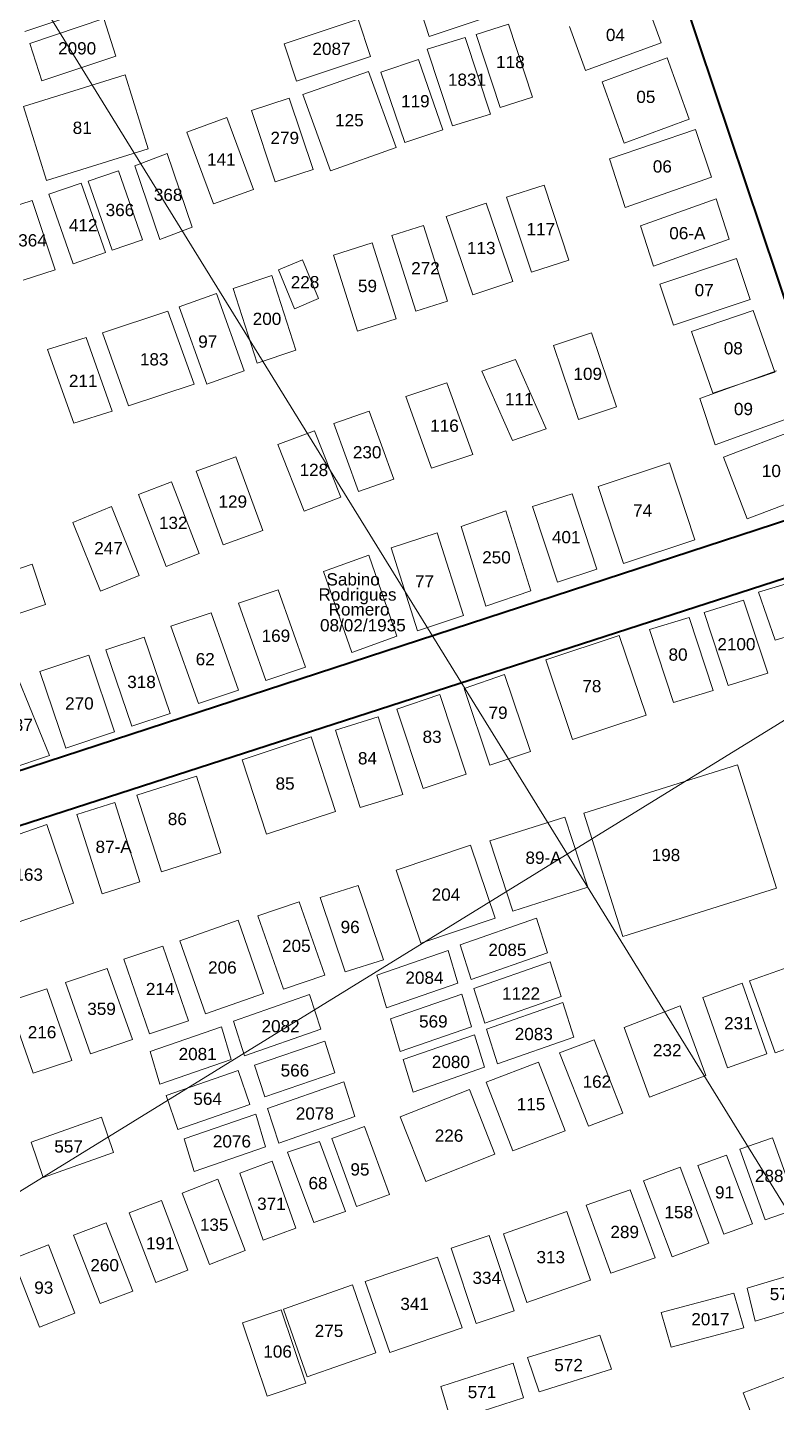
# Model space of a CAD drawing. Header units: inches. Extents: x 0 to 420, y 0 to 297.
# Drawn here: x 195.58 to 220.01, y 153.14 to 198.04 of the extents above; entities that cross this region are included whole.
import ezdxf

# ---------------------------------------------------------------- set-up
doc = ezdxf.new("R2010")
doc.units = ezdxf.units.IN
doc.header["$LTSCALE"] = 2.5
doc.header["$MEASUREMENT"] = 0
doc.layers.get('0').update_dxf_attribs({"lineweight": 0})
doc.layers.add('MALHA_COORDENADA4', color=10, linetype='Continuous', lineweight=0)
doc.layers.add('PEN 04', color=4, linetype='Continuous', lineweight=40)
doc.styles.get("Standard").update_dxf_attribs({"font": 'arial.ttf'})

msp = doc.modelspace()

# ---------------------------------------------------------------- linework, layer by layer
for p, q in [((208.684, 197.748, 4.636), (208.283, 198.97, 4.732)), ((215.726, 198.979, 4.555), (216.252, 197.545, 4.487)), ((197.899, 198.72, 4.658), (195.486, 197.914, 4.636)), ((211.097, 198.554, 4.658), (208.684, 197.748, 4.636)), ((198.061, 198.333, 4.754), (195.648, 197.526, 4.732)), ((198.462, 197.11, 4.658), (198.061, 198.333, 4.754)), ((206.361, 198.315, 4.754), (203.947, 197.509, 4.732)), ((206.762, 197.093, 4.658), (206.361, 198.315, 4.754)), ((210.216, 197.815, 4.136), (211.267, 198.154, 4.185)), ((211.267, 198.154, 4.185), (212.05, 195.766, 4.222)), ((213.255, 198.074, 4.268), (213.781, 196.64, 4.2)), ((208.61, 197.337, 4.221), (209.85, 197.719, 4.225)), ((210.686, 195.219, 4.205), (209.85, 197.719, 4.225)), ((210.216, 197.815, 4.136), (210.999, 195.428, 4.173)), ((196.048, 196.304, 4.636), (195.648, 197.526, 4.732)), ((204.348, 196.287, 4.636), (203.947, 197.509, 4.732)), ((209.446, 194.837, 4.201), (208.61, 197.337, 4.221)), ((216.252, 197.545, 4.487), (213.781, 196.64, 4.2)), ((198.462, 197.11, 4.658), (196.048, 196.304, 4.636)), ((206.762, 197.093, 4.658), (204.348, 196.287, 4.636)), ((207.1, 196.584, 4.193), (208.333, 197, 4.213)), ((208.333, 197, 4.213), (209.121, 194.699, 4.198)), ((216.446, 197.049, 4.472), (214.321, 196.268, 4.471)), ((216.446, 197.049, 4.472), (217.164, 195.051, 4.468)), ((195.444, 195.467, 4.288), (198.759, 196.495, 4.285)), ((198.759, 196.495, 4.285), (199.515, 194.078, 4.248)), ((206.695, 196.609, 4.196), (204.553, 195.852, 4.202)), ((206.695, 196.609, 4.196), (207.6, 194.121, 4.183)), ((207.1, 196.584, 4.193), (207.888, 194.283, 4.178)), ((214.321, 196.268, 4.471), (215.04, 194.27, 4.467)), ((204.553, 195.852, 4.202), (205.458, 193.364, 4.189)), ((195.444, 195.467, 4.288), (196.2, 193.05, 4.251)), ((202.886, 195.329, 4.125), (204.117, 195.738, 4.148)), ((202.886, 195.329, 4.125), (203.66, 193.003, 4.196)), ((204.117, 195.738, 4.148), (204.891, 193.412, 4.219)), ((210.999, 195.428, 4.173), (212.05, 195.766, 4.222)), ((202.08, 195.109, 4.146), (200.769, 194.631, 4.151)), ((202.08, 195.109, 4.146), (202.953, 192.759, 4.124)), ((209.446, 194.837, 4.201), (210.686, 195.219, 4.205)), ((217.164, 195.051, 4.468), (215.04, 194.27, 4.467)), ((200.769, 194.631, 4.151), (201.642, 192.281, 4.129)), ((207.888, 194.283, 4.178), (209.121, 194.699, 4.198)), ((217.368, 194.713, 4.399), (214.562, 193.755, 4.147)), ((217.888, 193.151, 4.357), (217.368, 194.713, 4.399)), ((196.2, 193.05, 4.251), (199.515, 194.078, 4.248)), ((207.6, 194.121, 4.183), (205.458, 193.364, 4.189)), ((199.079, 193.531, 4.224), (200.132, 193.929, 4.218)), ((199.079, 193.531, 4.224), (199.892, 191.125, 4.165)), ((200.132, 193.929, 4.218), (200.945, 191.522, 4.159)), ((214.562, 193.755, 4.147), (215.077, 192.169, 4.272)), ((198.539, 193.368, 4.229), (197.552, 193.028, 4.227)), ((198.539, 193.368, 4.229), (199.328, 191.111, 4.161)), ((198.539, 193.368, 4.229), (199.328, 191.111, 4.161)), ((203.66, 193.003, 4.196), (204.891, 193.412, 4.219)), ((217.888, 193.151, 4.357), (215.077, 192.169, 4.272)), ((196.267, 192.602, 4.229), (197.323, 192.963, 4.243)), ((197.323, 192.963, 4.243), (198.123, 190.691, 4.15)), ((197.552, 193.028, 4.227), (198.341, 190.771, 4.159)), ((202.953, 192.759, 4.124), (201.642, 192.281, 4.129)), ((212.432, 192.897, 4.23), (211.208, 192.501, 4.23)), ((213.239, 190.447, 4.216), (212.432, 192.897, 4.23)), ((195.726, 192.395, 4.181), (194.683, 192.062, 4.186)), ((195.726, 192.395, 4.181), (196.473, 190.128, 4.143)), ((196.267, 192.602, 4.229), (197.067, 190.33, 4.136)), ((210.537, 192.308, 4.159), (209.234, 191.877, 4.157)), ((210.537, 192.308, 4.159), (211.408, 189.744, 4.181)), ((212.015, 190.05, 4.216), (211.208, 192.501, 4.23)), ((218.042, 192.454, 4.291), (215.575, 191.57, 4.254)), ((218.466, 191.134, 4.307), (218.042, 192.454, 4.291)), ((209.234, 191.877, 4.157), (210.106, 189.314, 4.179)), ((199.892, 191.125, 4.165), (200.945, 191.522, 4.159)), ((208.494, 191.573, 4.111), (207.462, 191.247, 4.117)), ((208.494, 191.573, 4.111), (209.277, 189.103, 4.109)), ((215.999, 190.251, 4.27), (215.575, 191.57, 4.254)), ((199.328, 191.111, 4.161), (198.341, 190.771, 4.159)), ((206.825, 191.013, 4.101), (205.556, 190.609, 4.088)), ((207.607, 188.533, 4.101), (206.825, 191.013, 4.101)), ((207.462, 191.247, 4.117), (208.245, 188.777, 4.115)), ((218.466, 191.134, 4.307), (215.999, 190.251, 4.27)), ((197.067, 190.33, 4.136), (198.123, 190.691, 4.15)), ((204.546, 190.456, 4.061), (203.766, 190.125, 4.016)), ((204.546, 190.456, 4.061), (205.07, 189.191, 4.069)), ((206.338, 188.129, 4.088), (205.556, 190.609, 4.088)), ((213.239, 190.447, 4.216), (212.015, 190.05, 4.216)), ((218.708, 190.498, 4.305), (216.204, 189.662, 4.293)), ((219.151, 189.157, 4.314), (218.708, 190.498, 4.305)), ((196.473, 190.128, 4.143), (195.429, 189.795, 4.148)), ((202.286, 189.526, 4.093), (203.548, 189.947, 4.1)), ((203.548, 189.947, 4.1), (204.331, 187.503, 4.123)), ((203.766, 190.125, 4.016), (204.29, 188.86, 4.024)), ((202.286, 189.526, 4.093), (203.069, 187.083, 4.116)), ((211.408, 189.744, 4.181), (210.106, 189.314, 4.179)), ((216.647, 188.32, 4.302), (216.204, 189.662, 4.293)), ((201.742, 189.355, 4.111), (200.525, 188.919, 4.099)), ((201.742, 189.355, 4.111), (202.646, 186.832, 4.139)), ((205.07, 189.191, 4.069), (204.29, 188.86, 4.024)), ((209.277, 189.103, 4.109), (208.245, 188.777, 4.115)), ((219.151, 189.157, 4.314), (216.647, 188.32, 4.302)), ((198.017, 188.076, 4.142), (200.15, 188.783, 4.149)), ((200.15, 188.783, 4.149), (201.008, 186.396, 4.105)), ((200.525, 188.919, 4.099), (201.429, 186.396, 4.127)), ((219.252, 188.806, 4.293), (217.235, 188.121, 4.308)), ((219.252, 188.806, 4.293), (219.952, 186.791, 4.289)), ((207.607, 188.533, 4.101), (206.338, 188.129, 4.088)), ((197.493, 187.924, 4.146), (196.232, 187.529, 4.177)), ((197.493, 187.924, 4.146), (198.343, 185.515, 4.079)), ((198.017, 188.076, 4.142), (198.875, 185.688, 4.098)), ((212.732, 187.658, 4.127), (213.974, 188.075, 4.135)), ((214.789, 185.659, 4.111), (213.974, 188.075, 4.135)), ((217.235, 188.121, 4.308), (217.935, 186.106, 4.304)), ((196.232, 187.529, 4.177), (197.083, 185.119, 4.11)), ((203.069, 187.083, 4.116), (204.331, 187.503, 4.123)), ((213.547, 185.241, 4.103), (212.732, 187.658, 4.127)), ((202.646, 186.832, 4.139), (201.429, 186.396, 4.127)), ((210.396, 186.818, 4.089), (211.496, 187.204, 4.083)), ((210.396, 186.818, 4.089), (211.393, 184.556, 4.228)), ((211.496, 187.204, 4.083), (212.493, 184.942, 4.222)), ((220.011, 186.827, 4.126), (217.515, 185.928, 4.159)), ((198.875, 185.688, 4.098), (201.008, 186.396, 4.105)), ((209.258, 186.443, 4.081), (207.913, 185.997, 4.073)), ((209.258, 186.443, 4.081), (210.103, 184.098, 4.041)), ((219.952, 186.791, 4.289), (217.935, 186.106, 4.304)), ((207.913, 185.997, 4.073), (208.759, 183.652, 4.033)), ((218.005, 184.416, 4.192), (217.515, 185.928, 4.159)), ((198.343, 185.515, 4.079), (197.083, 185.119, 4.11)), ((205.573, 185.107, 4.09), (206.727, 185.511, 4.032)), ((206.727, 185.511, 4.032), (207.526, 183.293, 4.041)), ((213.547, 185.241, 4.103), (214.789, 185.659, 4.111)), ((205.573, 185.107, 4.09), (206.373, 182.889, 4.099)), ((220.501, 185.315, 4.159), (218.005, 184.416, 4.192)), ((204.939, 184.876, 4.11), (203.741, 184.427, 4.101)), ((204.939, 184.876, 4.11), (205.802, 182.702, 4.069)), ((211.393, 184.556, 4.228), (212.493, 184.942, 4.222)), ((220.683, 184.928, 4.175), (218.279, 184.017, 4.19)), ((203.741, 184.427, 4.101), (204.603, 182.253, 4.06)), ((202.37, 184.021, 4.269), (201.081, 183.554, 4.262)), ((202.37, 184.021, 4.269), (203.249, 181.613, 4.237)), ((210.103, 184.098, 4.041), (208.759, 183.652, 4.033)), ((216.525, 183.823, 4.182), (214.192, 183.051, 4.189)), ((216.525, 183.823, 4.182), (217.35, 181.31, 4.162)), ((218.279, 184.017, 4.19), (219.057, 182.001, 4.113)), ((199.194, 182.791, 4.078), (200.274, 183.207, 4.091)), ((200.274, 183.207, 4.091), (201.175, 180.862, 4.111)), ((201.081, 183.554, 4.262), (201.959, 181.146, 4.23)), ((206.373, 182.889, 4.099), (207.526, 183.293, 4.041)), ((199.194, 182.791, 4.078), (200.095, 180.446, 4.098)), ((212.056, 182.397, 4.087), (213.34, 182.814, 4.108)), ((213.34, 182.814, 4.108), (214.155, 180.353, 4.048)), ((214.192, 183.051, 4.189), (215.018, 180.537, 4.169)), ((221.461, 182.912, 4.098), (219.057, 182.001, 4.113)), ((198.321, 182.399, 4.048), (197.056, 181.88, 4.042)), ((198.321, 182.399, 4.048), (199.221, 180.153, 4.055)), ((205.802, 182.702, 4.069), (204.603, 182.253, 4.06)), ((212.056, 182.397, 4.087), (212.87, 179.936, 4.027)), ((197.056, 181.88, 4.042), (197.956, 179.634, 4.049)), ((211.184, 182.26, 4.127), (209.725, 181.753, 4.136)), ((211.184, 182.26, 4.127), (211.992, 179.651, 4.074)), ((203.249, 181.613, 4.237), (201.959, 181.146, 4.23)), ((207.438, 181.05, 4.106), (208.941, 181.546, 4.121)), ((208.941, 181.546, 4.121), (209.8, 178.84, 4.09)), ((209.725, 181.753, 4.136), (210.532, 179.145, 4.083)), ((207.438, 181.05, 4.106), (208.297, 178.344, 4.075)), ((217.35, 181.31, 4.162), (215.018, 180.537, 4.169)), ((195.732, 180.52, 4.115), (193.298, 179.699, 4.101)), ((196.162, 179.198, 4.075), (195.732, 180.52, 4.115)), ((200.095, 180.446, 4.098), (201.175, 180.862, 4.111)), ((206.706, 180.81, 4.015), (205.236, 180.277, 4.013)), ((206.706, 180.81, 4.015), (207.624, 178.167, 4.004)), ((199.221, 180.153, 4.055), (197.956, 179.634, 4.049)), ((205.236, 180.277, 4.013), (206.154, 177.634, 4.002)), ((212.87, 179.936, 4.027), (214.155, 180.353, 4.048)), ((219.429, 179.6, 4.256), (222.199, 180.437, 4.058)), ((202.46, 179.24, 4.07), (203.756, 179.678, 4.062)), ((203.756, 179.678, 4.062), (204.646, 177.158, 4.012)), ((211.992, 179.651, 4.074), (210.532, 179.145, 4.083)), ((196.162, 179.198, 4.075), (193.728, 178.377, 4.061)), ((202.46, 179.24, 4.07), (203.349, 176.72, 4.02)), ((218.94, 179.339, 8.007), (217.647, 178.945, 7.996)), ((218.94, 179.339, 8.007), (219.731, 176.956, 7.993)), ((219.429, 179.6, 4.256), (219.964, 178.04, 4.255)), ((201.566, 178.93, 4.058), (200.255, 178.492, 4.054)), ((201.566, 178.93, 4.058), (202.46, 176.402, 4.011)), ((208.297, 178.344, 4.075), (209.8, 178.84, 4.09)), ((217.157, 178.782, 4.01), (215.864, 178.387, 3.999)), ((217.157, 178.782, 4.01), (217.949, 176.398, 3.996)), ((217.647, 178.945, 7.996), (218.438, 176.561, 7.982)), ((219.964, 178.04, 4.255), (222.734, 178.876, 4.057)), ((200.255, 178.492, 4.054), (201.149, 175.964, 4.007)), ((215.864, 178.387, 3.999), (216.656, 176.004, 3.985)), ((198.13, 177.725, 4.074), (199.385, 178.13, 4.071)), ((199.385, 178.13, 4.071), (200.234, 175.638, 4.03)), ((207.624, 178.167, 4.004), (206.154, 177.634, 4.002)), ((212.482, 177.396, 4.017), (214.874, 178.188, 4.001)), ((214.874, 178.188, 4.001), (215.754, 175.591, 3.998)), ((197.573, 177.544, 4.084), (195.983, 177.009, 4.09)), ((197.573, 177.544, 4.084), (198.412, 175.04, 4.013)), ((198.13, 177.725, 4.074), (198.979, 175.233, 4.033)), ((212.482, 177.396, 4.017), (213.361, 174.798, 4.014)), ((195.983, 177.009, 4.09), (196.822, 174.505, 4.019)), ((203.349, 176.72, 4.02), (204.646, 177.158, 4.012)), ((219.731, 176.956, 7.993), (218.438, 176.561, 7.982)), ((195.282, 176.749, 4.044), (196.288, 174.274, 3.998)), ((211.138, 176.911, 4.012), (209.821, 176.457, 3.924)), ((211.138, 176.911, 4.012), (211.982, 174.406, 3.961)), ((202.46, 176.402, 4.011), (201.149, 175.964, 4.007)), ((207.623, 175.784, 3.994), (209.024, 176.259, 3.963)), ((209.024, 176.259, 3.963), (209.884, 173.665, 3.889)), ((209.821, 176.457, 3.924), (210.664, 173.951, 3.873)), ((217.949, 176.398, 3.996), (216.656, 176.004, 3.985)), ((198.979, 175.233, 4.033), (200.234, 175.638, 4.03)), ((207.623, 175.784, 3.994), (208.483, 173.19, 3.92)), ((213.361, 174.798, 4.014), (215.754, 175.591, 3.998)), ((207.015, 175.533, 3.99), (205.625, 175.103, 4.008)), ((207.82, 173.002, 3.886), (207.015, 175.533, 3.99)), ((198.412, 175.04, 4.013), (196.822, 174.505, 4.019)), ((202.579, 174.133, 4.073), (204.829, 174.878, 4.071)), ((204.829, 174.878, 4.071), (205.621, 172.441, 4.072)), ((206.43, 172.572, 3.904), (205.625, 175.103, 4.008)), ((194.994, 173.835, 3.985), (196.288, 174.274, 3.998)), ((211.982, 174.406, 3.961), (210.664, 173.951, 3.873)), ((202.579, 174.133, 4.073), (203.371, 171.696, 4.074)), ((213.726, 172.384, 3.924), (218.738, 173.968, 3.948)), ((218.738, 173.968, 3.948), (220.01, 169.941, 3.957)), ((201.085, 173.599, 4.074), (199.143, 172.974, 4.128)), ((201.085, 173.599, 4.074), (201.886, 171.096, 4.095)), ((208.483, 173.19, 3.92), (209.884, 173.665, 3.889)), ((199.143, 172.974, 4.128), (199.943, 170.472, 4.149)), ((207.82, 173.002, 3.886), (206.43, 172.572, 3.904)), ((198.423, 172.735, 4.043), (197.188, 172.346, 4.04)), ((198.423, 172.735, 4.043), (199.245, 170.143, 3.929)), ((203.371, 171.696, 4.074), (205.621, 172.441, 4.072)), ((196.21, 172.012, 4.022), (193.96, 171.241, 4.13)), ((196.21, 172.012, 4.022), (197.075, 169.446, 3.843)), ((197.188, 172.346, 4.04), (198.009, 169.754, 3.926)), ((210.656, 171.484, 3.812), (213.106, 172.261, 3.918)), ((213.106, 172.261, 3.918), (213.856, 169.968, 3.906)), ((213.726, 172.384, 3.924), (214.998, 168.357, 3.933)), ((201.886, 171.096, 4.095), (199.943, 170.472, 4.149)), ((210.031, 171.337, 3.805), (207.607, 170.523, 3.844)), ((210.031, 171.337, 3.805), (210.833, 168.953, 3.807)), ((210.656, 171.484, 3.812), (211.407, 169.191, 3.8)), ((207.607, 170.523, 3.844), (208.409, 168.14, 3.846)), ((199.245, 170.143, 3.929), (198.009, 169.754, 3.926)), ((205.121, 169.63, 3.928), (206.366, 170.023, 3.95)), ((206.366, 170.023, 3.95), (207.187, 167.601, 3.977)), ((211.407, 169.191, 3.8), (213.856, 169.968, 3.906)), ((214.998, 168.357, 3.933), (220.01, 169.941, 3.957)), ((197.075, 169.446, 3.843), (194.825, 168.676, 3.951)), ((204.44, 169.49, 3.97), (203.088, 169.031, 3.955)), ((204.44, 169.49, 3.97), (205.276, 167.095, 3.971)), ((205.121, 169.63, 3.928), (205.941, 167.207, 3.955)), ((200.55, 168.223, 3.962), (202.448, 168.892, 3.972)), ((202.448, 168.892, 3.972), (203.277, 166.5, 3.992)), ((203.088, 169.031, 3.955), (203.924, 166.636, 3.956)), ((210.833, 168.953, 3.807), (208.409, 168.14, 3.846)), ((212.179, 168.956, 3.869), (209.692, 168.088, 3.9)), ((212.539, 167.822, 3.87), (212.179, 168.956, 3.869)), ((199.996, 168.041, 3.897), (198.723, 167.618, 3.886)), ((199.996, 168.041, 3.897), (200.83, 165.602, 3.886)), ((200.55, 168.223, 3.962), (201.379, 165.831, 3.982)), ((210.052, 166.954, 3.901), (209.692, 168.088, 3.9)), ((198.723, 167.618, 3.886), (199.558, 165.179, 3.875)), ((205.941, 167.207, 3.955), (207.187, 167.601, 3.977)), ((206.974, 167.093, 3.921), (209.303, 167.903, 3.869)), ((209.62, 166.839, 3.83), (209.303, 167.903, 3.869)), ((212.539, 167.822, 3.87), (210.052, 166.954, 3.901)), ((212.625, 167.529, 3.869), (210.137, 166.661, 3.9)), ((212.984, 166.395, 3.87), (212.625, 167.529, 3.869)), ((221.255, 167.666, 3.877), (219.134, 166.916, 3.865)), ((196.812, 166.857, 3.786), (198.176, 167.318, 3.81)), ((198.176, 167.318, 3.81), (198.998, 164.993, 3.837)), ((205.276, 167.095, 3.971), (203.924, 166.636, 3.956)), ((207.292, 166.029, 3.882), (206.974, 167.093, 3.921)), ((196.207, 166.65, 3.849), (194.944, 166.233, 3.837)), ((196.207, 166.65, 3.849), (197.02, 164.312, 3.822)), ((196.812, 166.857, 3.786), (197.634, 164.531, 3.813)), ((207.292, 166.029, 3.882), (209.62, 166.839, 3.83)), ((210.497, 165.527, 3.901), (210.137, 166.661, 3.9)), ((217.606, 166.369, 3.799), (218.887, 166.832, 3.791)), ((218.887, 166.832, 3.791), (219.697, 164.533, 3.756)), ((219.134, 166.916, 3.865), (219.973, 164.562, 3.874)), ((194.944, 166.233, 3.837), (195.756, 163.895, 3.81)), ((201.379, 165.831, 3.982), (203.277, 166.5, 3.992)), ((204.78, 166.464, 3.869), (202.293, 165.596, 3.9)), ((205.14, 165.33, 3.87), (204.78, 166.464, 3.869)), ((207.419, 165.666, 3.921), (209.748, 166.476, 3.869)), ((210.066, 165.412, 3.83), (209.748, 166.476, 3.869)), ((212.984, 166.395, 3.87), (210.497, 165.527, 3.901)), ((213.041, 166.206, 3.869), (210.553, 165.338, 3.9)), ((213.4, 165.073, 3.87), (213.041, 166.206, 3.869)), ((217.606, 166.369, 3.799), (218.416, 164.069, 3.764)), ((215.039, 165.388, 3.773), (216.873, 166.092, 3.767)), ((216.873, 166.092, 3.767), (217.702, 163.816, 3.719)), ((200.83, 165.602, 3.886), (199.558, 165.179, 3.875)), ((199.575, 164.601, 3.921), (201.903, 165.411, 3.869)), ((202.221, 164.347, 3.83), (201.903, 165.411, 3.869)), ((202.653, 164.462, 3.901), (202.293, 165.596, 3.9)), ((205.14, 165.33, 3.87), (202.653, 164.462, 3.901)), ((207.737, 164.602, 3.882), (207.419, 165.666, 3.921)), ((207.737, 164.602, 3.882), (210.066, 165.412, 3.83)), ((210.913, 164.204, 3.901), (210.553, 165.338, 3.9)), ((215.039, 165.388, 3.773), (215.867, 163.113, 3.725)), ((222.094, 165.312, 3.886), (219.973, 164.562, 3.874)), ((197.634, 164.531, 3.813), (198.998, 164.993, 3.837)), ((205.271, 164.946, 3.935), (202.98, 164.157, 3.855)), ((205.605, 163.909, 3.927), (205.271, 164.946, 3.935)), ((207.835, 164.343, 3.921), (210.164, 165.153, 3.869)), ((210.482, 164.089, 3.83), (210.164, 165.153, 3.869)), ((213.4, 165.073, 3.87), (210.913, 164.204, 3.901)), ((212.937, 164.557, 3.76), (214.06, 164.981, 3.756)), ((214.06, 164.981, 3.756), (214.998, 162.595, 3.728)), ((199.893, 163.537, 3.882), (199.575, 164.601, 3.921)), ((199.893, 163.537, 3.882), (202.221, 164.347, 3.83)), ((208.153, 163.279, 3.882), (207.835, 164.343, 3.921)), ((212.937, 164.557, 3.76), (213.875, 162.171, 3.732)), ((218.416, 164.069, 3.764), (219.697, 164.533, 3.756)), ((197.02, 164.312, 3.822), (195.756, 163.895, 3.81)), ((202.453, 163.98, 3.882), (200.102, 163.171, 3.855)), ((202.453, 163.98, 3.882), (202.834, 162.87, 3.88)), ((203.315, 163.12, 3.847), (202.98, 164.157, 3.855)), ((205.605, 163.909, 3.927), (203.315, 163.12, 3.847)), ((208.153, 163.279, 3.882), (210.482, 164.089, 3.83)), ((210.535, 163.603, 3.806), (212.243, 164.257, 3.779)), ((212.243, 164.257, 3.779), (213.117, 162.014, 3.751)), ((205.898, 163.613, 3.869), (203.41, 162.745, 3.9)), ((206.257, 162.479, 3.87), (205.898, 163.613, 3.869)), ((210.535, 163.603, 3.806), (211.41, 161.36, 3.778)), ((215.867, 163.113, 3.725), (217.702, 163.816, 3.719)), ((200.102, 163.171, 3.855), (200.483, 162.061, 3.853)), ((207.734, 162.472, 3.822), (209.991, 163.364, 3.816)), ((209.991, 163.364, 3.816), (210.826, 161.254, 3.803)), ((202.834, 162.87, 3.88), (200.483, 162.061, 3.853)), ((200.692, 161.75, 3.921), (203.021, 162.559, 3.869)), ((203.339, 161.496, 3.83), (203.021, 162.559, 3.869)), ((203.77, 161.611, 3.901), (203.41, 162.745, 3.9)), ((213.875, 162.171, 3.732), (214.998, 162.595, 3.728)), ((197.989, 162.463, 3.857), (195.694, 161.64, 3.83)), ((198.377, 161.308, 3.816), (197.989, 162.463, 3.857)), ((206.257, 162.479, 3.87), (203.77, 161.611, 3.901)), ((205.501, 161.764, 3.824), (206.572, 162.157, 3.83)), ((206.572, 162.157, 3.83), (207.381, 159.933, 3.865)), ((207.734, 162.472, 3.822), (208.57, 160.362, 3.809)), ((201.01, 160.686, 3.882), (200.692, 161.75, 3.921)), ((205.099, 161.667, 3.819), (204.061, 161.312, 3.813)), ((205.099, 161.667, 3.819), (205.954, 159.377, 3.824)), ((205.501, 161.764, 3.824), (206.31, 159.54, 3.859)), ((211.41, 161.36, 3.778), (213.117, 162.014, 3.751)), ((219.881, 161.783, 3.726), (218.819, 161.412, 3.735)), ((219.881, 161.783, 3.726), (220.706, 159.482, 3.781)), ((196.082, 160.486, 3.789), (195.694, 161.64, 3.83)), ((198.377, 161.308, 3.816), (196.082, 160.486, 3.789)), ((201.01, 160.686, 3.882), (203.339, 161.496, 3.83)), ((204.061, 161.312, 3.813), (204.915, 159.022, 3.818)), ((208.57, 160.362, 3.809), (210.826, 161.254, 3.803)), ((218.378, 161.222, 3.744), (217.445, 160.884, 3.718)), ((218.378, 161.222, 3.744), (219.228, 158.975, 3.786)), ((218.819, 161.412, 3.735), (219.644, 159.111, 3.79)), ((202.5, 160.627, 3.826), (203.557, 161.018, 3.833)), ((203.557, 161.018, 3.833), (204.326, 158.83, 3.838)), ((216.868, 160.827, 3.767), (215.676, 160.381, 3.773)), ((216.868, 160.827, 3.767), (217.799, 158.341, 3.784)), ((217.445, 160.884, 3.718), (218.295, 158.637, 3.76)), ((200.622, 159.979, 3.781), (201.783, 160.437, 3.806)), ((201.783, 160.437, 3.806), (202.673, 158.11, 3.817)), ((202.5, 160.627, 3.826), (203.269, 158.44, 3.831)), ((215.676, 160.381, 3.773), (216.606, 157.895, 3.79)), ((200.622, 159.979, 3.781), (201.513, 157.652, 3.792)), ((206.31, 159.54, 3.859), (207.381, 159.933, 3.865)), ((215.239, 160.085, 3.742), (213.797, 159.582, 3.835)), ((215.239, 160.085, 3.742), (216.051, 157.863, 3.708)), ((198.893, 159.337, 3.782), (199.942, 159.738, 3.796)), ((199.942, 159.738, 3.796), (200.808, 157.462, 3.795)), ((213.797, 159.582, 3.835), (214.609, 157.36, 3.801)), ((220.706, 159.482, 3.781), (219.644, 159.111, 3.79)), ((197.08, 158.601, 3.779), (198.147, 159.01, 3.773)), ((198.147, 159.01, 3.773), (199.012, 156.78, 3.751)), ((198.893, 159.337, 3.782), (199.758, 157.06, 3.781)), ((205.954, 159.377, 3.824), (204.915, 159.022, 3.818)), ((213.176, 159.381, 3.754), (211.1, 158.652, 3.76)), ((213.176, 159.381, 3.754), (213.947, 157.133, 3.748)), ((219.228, 158.975, 3.786), (218.295, 158.637, 3.76)), ((197.08, 158.601, 3.779), (197.945, 156.371, 3.757)), ((203.269, 158.44, 3.831), (204.326, 158.83, 3.838)), ((210.638, 158.6, 3.843), (209.397, 158.181, 3.851)), ((210.638, 158.6, 3.843), (211.454, 156.14, 3.828)), ((211.1, 158.652, 3.76), (211.871, 156.404, 3.754)), ((196.261, 158.286, 3.762), (195.101, 157.829, 3.74)), ((196.261, 158.286, 3.762), (197.123, 156.063, 3.731)), ((201.513, 157.652, 3.792), (202.673, 158.11, 3.817)), ((209.397, 158.181, 3.851), (210.213, 155.722, 3.836)), ((217.799, 158.341, 3.784), (216.606, 157.895, 3.79)), ((195.101, 157.829, 3.74), (195.963, 155.607, 3.709)), ((208.951, 157.887, 3.798), (206.593, 157.089, 3.82)), ((208.951, 157.887, 3.798), (209.753, 155.578, 3.769)), ((216.051, 157.863, 3.708), (214.609, 157.36, 3.801)), ((199.758, 157.06, 3.781), (200.808, 157.462, 3.795)), ((219.054, 156.874, 3.771), (221.4, 157.581, 3.746)), ((197.945, 156.371, 3.757), (199.012, 156.78, 3.751)), ((206.177, 156.984, 3.804), (203.931, 156.195, 3.851)), ((206.177, 156.984, 3.804), (206.94, 154.766, 3.804)), ((206.593, 157.089, 3.82), (207.395, 154.78, 3.791)), ((213.947, 157.133, 3.748), (211.871, 156.404, 3.754)), ((219.312, 155.794, 3.61), (219.054, 156.874, 3.771)), ((216.253, 156.083, 3.695), (218.623, 156.707, 3.765)), ((218.948, 155.576, 3.641), (218.623, 156.707, 3.765)), ((219.312, 155.794, 3.61), (221.658, 156.501, 3.585)), ((197.123, 156.063, 3.731), (195.963, 155.607, 3.709)), ((202.588, 155.744, 3.83), (203.856, 156.167, 3.849)), ((204.66, 153.77, 3.853), (203.856, 156.167, 3.849)), ((203.931, 156.195, 3.851), (204.694, 153.977, 3.851)), ((211.454, 156.14, 3.828), (210.213, 155.722, 3.836)), ((216.577, 154.952, 3.571), (216.253, 156.083, 3.695)), ((203.392, 153.347, 3.834), (202.588, 155.744, 3.83)), ((209.753, 155.578, 3.769), (207.395, 154.78, 3.791)), ((216.577, 154.952, 3.571), (218.948, 155.576, 3.641)), ((211.892, 154.611, 3.831), (214.251, 155.343, 3.726)), ((214.624, 154.228, 3.711), (214.251, 155.343, 3.726)), ((206.94, 154.766, 3.804), (204.694, 153.977, 3.851)), ((212.264, 153.495, 3.816), (211.892, 154.611, 3.831)), ((209.064, 153.663, 3.83), (211.416, 154.421, 3.825)), ((211.754, 153.294, 3.787), (211.416, 154.421, 3.825)), ((212.264, 153.495, 3.816), (214.624, 154.228, 3.711)), ((218.919, 153.462, 2.197), (221.294, 154.359, 2.3)), ((203.392, 153.347, 3.834), (204.66, 153.77, 3.853)), ((209.402, 152.536, 3.792), (209.064, 153.663, 3.83)), ((209.402, 152.536, 3.792), (211.754, 153.294, 3.787)), ((218.919, 153.462, 2.197), (219.76, 151.346, 2.152))]:
    msp.add_line(p, q)
at = {"layer": 'MALHA_COORDENADA4'}
for p, q in [((138.373, 292.322), (315.416, 5.322)), ((12.44, 47.224), (327.94, 241.848))]:
    msp.add_line(p, q, dxfattribs=at)
at = {"layer": 'PEN 04'}
for p, q in [((214.625, 206.037, 4.767), (222.283, 183.162, 4.082)), ((175.564, 167.314, 3.992), (221.946, 182.492, 4.125)), ((175.78, 165.656, 3.831), (222.346, 180.737, 4.069))]:
    msp.add_line(p, q, dxfattribs=at)

# ---------------------------------------------------------------- texts
for s, p in [('2090', (196.573, 197.164)), ('04', (214.446, 197.602)), ('2087', (204.872, 197.147)), ('118', (210.864, 196.717)), ('1831', (209.292, 196.139)), ('119', (207.762, 195.437)), ('05', (215.438, 195.579)), ('81', (197.05, 194.569)), ('125', (205.611, 194.817)), ('279', (203.502, 194.239)), ('141', (201.434, 193.537)), ('06', (215.976, 193.307)), ('368', (199.697, 192.38)), ('366', (198.125, 191.885)), ('412', (196.926, 191.389)), ('364', (195.272, 190.894)), ('117', (211.856, 191.262)), ('06-A', (216.513, 191.127)), ('113', (209.913, 190.643)), ('272', (208.093, 189.982)), ('228', (204.164, 189.528)), ('59', (206.356, 189.404)), ('07', (217.341, 189.268)), ('200', (202.923, 188.33)), ('97', (201.145, 187.587)), ('08', (218.292, 187.369)), ('183', (199.242, 187.008)), ('109', (213.387, 186.534)), ('211', (196.926, 186.306)), ('111', (211.153, 185.708)), ('09', (218.623, 185.386)), ('116', (208.713, 184.841)), ('230', (206.19, 183.974)), ('128', (204.453, 183.396)), ('10', (219.533, 183.363)), ('129', (201.806, 182.363)), ('74', (215.331, 182.069)), ('132', (199.863, 181.668)), ('401', (212.684, 181.202)), ('247', (197.753, 180.842)), ('250', (210.409, 180.541)), ('77', (208.217, 179.757)), ('169', (203.213, 177.981)), ('2100', (218.082, 177.705, 3.997)), ('62', (201.062, 177.216)), ('80', (216.489, 177.366)), ('318', (198.829, 176.473)), ('78', (213.676, 176.334)), ('270', (196.802, 175.771)), ('79', (210.616, 175.467)), ('137', (194.817, 175.068)), ('83', (208.465, 174.682)), ('84', (206.356, 173.98)), ('85', (203.668, 173.154)), ('86', (200.152, 171.998)), ('87-A', (197.795, 171.089)), ('89-A', (211.821, 170.733)), ('198', (215.939, 170.821)), ('163', (195.148, 170.18)), ('204', (208.762, 169.528)), ('96', (205.791, 168.471)), ('205', (203.879, 167.854)), ('2085', (210.61, 167.724)), ('206', (201.467, 167.149)), ('2084', (207.904, 166.814)), ('214', (199.437, 166.444)), ('1122', (211.056, 166.298)), ('359', (197.525, 165.798)), ('569', (208.35, 165.387)), ('231', (218.303, 165.328)), ('216', (195.584, 165.035)), ('2082', (203.211, 165.232)), ('2083', (211.472, 164.975)), ('232', (215.98, 164.447)), ('2081', (200.505, 164.322)), ('2080', (208.766, 164.064)), ('566', (203.834, 163.787)), ('162', (213.685, 163.419)), ('564', (200.987, 162.861)), ('115', (211.538, 162.685)), ('2078', (204.329, 162.381)), ('557', (196.449, 161.304)), ('2076', (201.623, 161.47)), ('226', (208.862, 161.657)), ('95', (206.112, 160.554, 7.683)), ('68', (204.743, 160.107, 3.841)), ('288', (219.307, 160.342, 3.763)), ('91', (218.005, 159.804)), ('371', (203.067, 159.433)), ('158', (216.357, 159.158)), ('135', (201.199, 158.748)), ('191', (199.442, 158.141)), ('289', (214.593, 158.512)), ('313', (212.181, 157.69)), ('260', (197.626, 157.427)), ('334', (210.092, 157.014)), ('93', (195.796, 156.693)), ('577', (219.791, 156.485)), ('341', (207.739, 156.162)), ('2017', (217.232, 155.663)), ('275', (204.945, 155.281)), ('106', (203.268, 154.606)), ('572', (212.761, 154.165)), ('571', (209.938, 153.284))]:
    msp.add_text(s, height=0.4).set_placement(p)
at = {"color": 4}
for s, p in [('Sabino', (205.328, 179.823)), ('Rodrigues', (205.068, 179.327)), ('Romero', (205.399, 178.842)), ('08/02/1935', (205.119, 178.324))]:
    msp.add_text(s, height=0.4, dxfattribs=at).set_placement(p)

doc.saveas('drawing.dxf')
